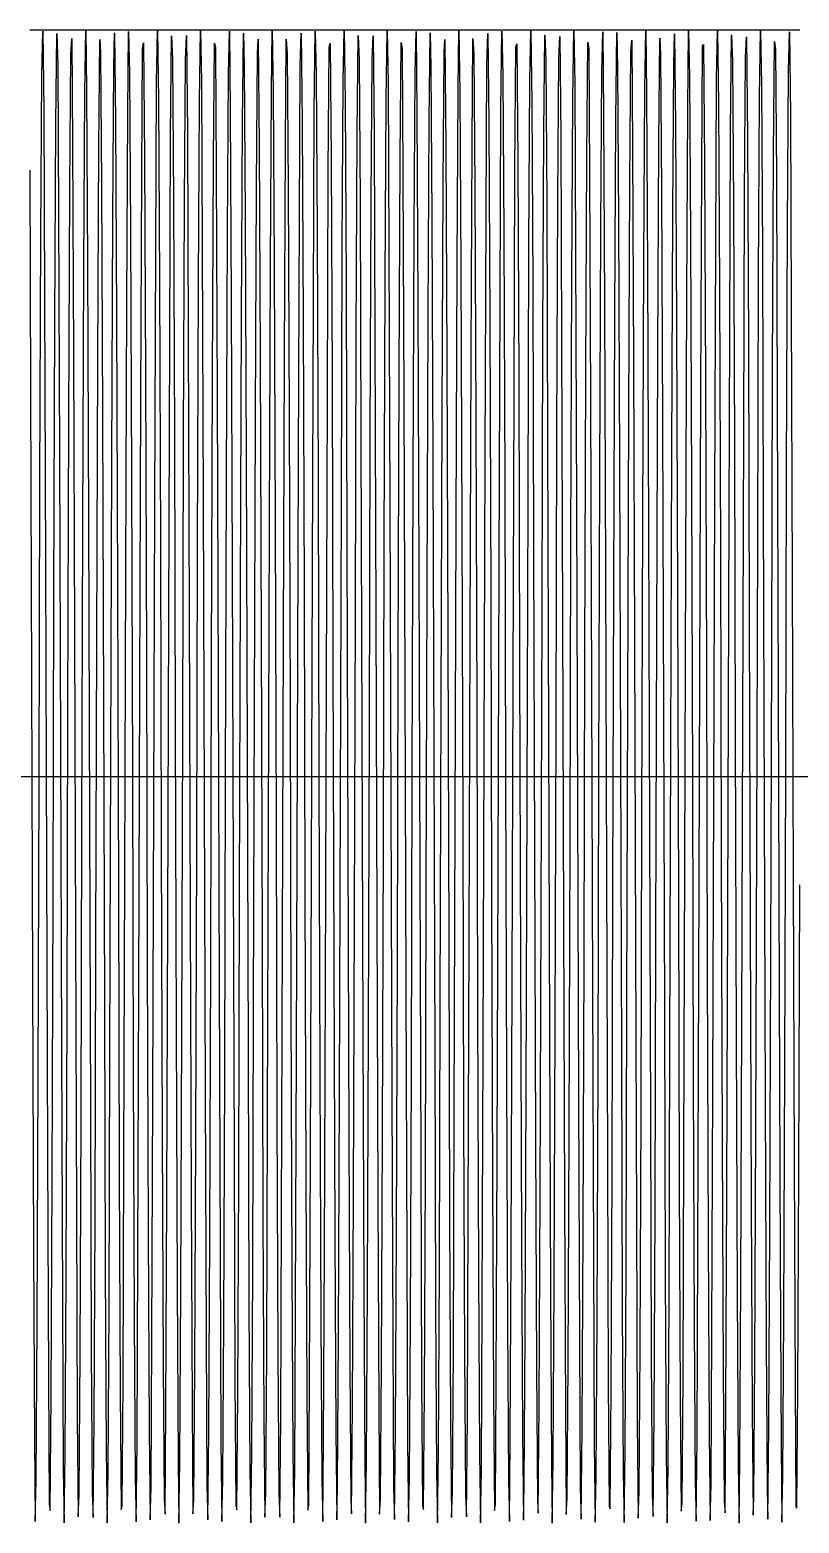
# Model space of a CAD drawing. Header units: metres. Extents: x 5 to 509, y -1 to 159.
# Drawn here: x 138.59 to 146.84, y 121 to 137 of the extents above; entities that cross this region are included whole.
import ezdxf

# ---------------------------------------------------------------- set-up
doc = ezdxf.new("R2010")
doc.units = ezdxf.units.M
doc.linetypes.add('DASHED', pattern=[0.6, 0.35, -0.25])
doc.layers.add('BASE', color=8, linetype='Continuous')
doc.layers.add('WAVE', color=7, linetype='Continuous')

msp = doc.modelspace()

# ---------------------------------------------------------------- linework, layer by layer
at = {"layer": 'BASE'}
msp.add_line((29, 129), (501, 129), dxfattribs=at)
at = {"layer": 'WAVE', "linetype": 'DASHED'}
msp.add_lwpolyline([(138.592, 137), (138.602, 137), (138.612, 137), (138.622, 137), (138.632, 137), (138.642, 137), (138.652, 137), (138.662, 137), (138.672, 137), (138.682, 137), (138.692, 137), (138.702, 137), (138.712, 137), (138.722, 137), (138.732, 137), (138.742, 137), (138.752, 137), (138.762, 137), (138.772, 137), (138.782, 137), (138.792, 137), (138.802, 137), (138.812, 137), (138.822, 137), (138.832, 137), (138.842, 137), (138.852, 137), (138.862, 137), (138.872, 137), (138.882, 137), (138.892, 137), (138.902, 137), (138.912, 137), (138.922, 137), (138.932, 137), (138.942, 137), (138.952, 137), (138.962, 137), (138.972, 137), (138.982, 137), (138.992, 137), (139.002, 137), (139.012, 137), (139.022, 137), (139.032, 137), (139.042, 137), (139.052, 137), (139.062, 137), (139.072, 137), (139.082, 137), (139.092, 137), (139.102, 137), (139.112, 137), (139.122, 137), (139.132, 137), (139.142, 137), (139.152, 137), (139.162, 137), (139.172, 137), (139.182, 137), (139.192, 137), (139.202, 137), (139.212, 137), (139.222, 137), (139.232, 137), (139.242, 137), (139.252, 137), (139.262, 137), (139.272, 137), (139.282, 137), (139.292, 137), (139.302, 137), (139.312, 137), (139.322, 137), (139.332, 137), (139.342, 137), (139.352, 137), (139.362, 137), (139.372, 137), (139.382, 137), (139.392, 137), (139.402, 137), (139.412, 137), (139.422, 137), (139.432, 137), (139.442, 137), (139.452, 137), (139.462, 137), (139.472, 137), (139.482, 137), (139.492, 137), (139.502, 137), (139.512, 137), (139.522, 137), (139.532, 137), (139.542, 137), (139.552, 137), (139.562, 137), (139.572, 137), (139.582, 137), (139.592, 137), (139.602, 137), (139.612, 137), (139.622, 137), (139.632, 137), (139.642, 137), (139.652, 137), (139.662, 137), (139.672, 137), (139.682, 137), (139.692, 137), (139.702, 137), (139.712, 137), (139.722, 137), (139.732, 137), (139.742, 137), (139.752, 137), (139.762, 137), (139.772, 137), (139.782, 137), (139.792, 137), (139.802, 137), (139.812, 137), (139.822, 137), (139.832, 137), (139.842, 137), (139.852, 137), (139.862, 137), (139.872, 137), (139.882, 137), (139.892, 137), (139.902, 137), (139.912, 137), (139.922, 137), (139.932, 137), (139.942, 137), (139.952, 137), (139.962, 137), (139.972, 137), (139.982, 137), (139.992, 137), (140.002, 137), (140.012, 137), (140.022, 137), (140.032, 137), (140.042, 137), (140.052, 137), (140.062, 137), (140.072, 137), (140.082, 137), (140.092, 137), (140.102, 137), (140.112, 137), (140.122, 137), (140.132, 137), (140.142, 137), (140.152, 137), (140.162, 137), (140.172, 137), (140.182, 137), (140.192, 137), (140.202, 137), (140.212, 137), (140.222, 137), (140.232, 137), (140.242, 137), (140.252, 137), (140.262, 137), (140.272, 137), (140.282, 137), (140.292, 137), (140.302, 137), (140.312, 137), (140.322, 137), (140.332, 137), (140.342, 137), (140.352, 137), (140.362, 137), (140.372, 137), (140.382, 137), (140.392, 137), (140.402, 137), (140.412, 137), (140.422, 137), (140.432, 137), (140.442, 137), (140.452, 137), (140.462, 137), (140.472, 137), (140.482, 137), (140.492, 137), (140.502, 137), (140.512, 137), (140.522, 137), (140.532, 137), (140.542, 137), (140.552, 137), (140.562, 137), (140.572, 137), (140.582, 137), (140.592, 137), (140.602, 137), (140.612, 137), (140.622, 137), (140.632, 137), (140.642, 137), (140.652, 137), (140.662, 137), (140.672, 137), (140.682, 137), (140.692, 137), (140.702, 137), (140.712, 137), (140.722, 137), (140.732, 137), (140.742, 137), (140.752, 137), (140.762, 137), (140.772, 137), (140.782, 137), (140.792, 137), (140.802, 137), (140.812, 137), (140.822, 137), (140.832, 137), (140.842, 137), (140.852, 137), (140.862, 137), (140.872, 137), (140.882, 137), (140.892, 137), (140.902, 137), (140.912, 137), (140.922, 137), (140.932, 137), (140.942, 137), (140.952, 137), (140.962, 137), (140.972, 137), (140.982, 137), (140.992, 137), (141.002, 137), (141.012, 137), (141.022, 137), (141.032, 137), (141.042, 137), (141.052, 137), (141.062, 137), (141.072, 137), (141.082, 137), (141.092, 137), (141.102, 137), (141.112, 137), (141.122, 137), (141.132, 137), (141.142, 137), (141.152, 137), (141.162, 137), (141.172, 137), (141.182, 137), (141.192, 137), (141.202, 137), (141.212, 137), (141.222, 137), (141.232, 137), (141.242, 137), (141.252, 137), (141.262, 137), (141.272, 137), (141.282, 137), (141.292, 137), (141.302, 137), (141.312, 137), (141.322, 137), (141.332, 137), (141.342, 137), (141.352, 137), (141.362, 137), (141.372, 137), (141.382, 137), (141.392, 137), (141.402, 137), (141.412, 137), (141.422, 137), (141.432, 137), (141.442, 137), (141.452, 137), (141.462, 137), (141.472, 137), (141.482, 137), (141.492, 137), (141.502, 137), (141.512, 137), (141.522, 137), (141.532, 137), (141.542, 137), (141.552, 137), (141.562, 137), (141.572, 137), (141.582, 137), (141.592, 137), (141.602, 137), (141.612, 137), (141.622, 137), (141.632, 137), (141.642, 137), (141.652, 137), (141.662, 137), (141.672, 137), (141.682, 137), (141.692, 137), (141.702, 137), (141.712, 137), (141.722, 137), (141.732, 137), (141.742, 137), (141.752, 137), (141.762, 137), (141.772, 137), (141.782, 137), (141.792, 137), (141.802, 137), (141.812, 137), (141.822, 137), (141.832, 137), (141.842, 137), (141.852, 137), (141.862, 137), (141.872, 137), (141.882, 137), (141.892, 137), (141.902, 137), (141.912, 137), (141.922, 137), (141.932, 137), (141.942, 137), (141.952, 137), (141.962, 137), (141.972, 137), (141.982, 137), (141.992, 137), (142.002, 137), (142.012, 137), (142.022, 137), (142.032, 137), (142.042, 137), (142.052, 137), (142.062, 137), (142.072, 137), (142.082, 137), (142.092, 137), (142.102, 137), (142.112, 137), (142.122, 137), (142.132, 137), (142.142, 137), (142.152, 137), (142.162, 137), (142.172, 137), (142.182, 137), (142.192, 137), (142.202, 137), (142.212, 137), (142.222, 137), (142.232, 137), (142.242, 137), (142.252, 137), (142.262, 137), (142.272, 137), (142.282, 137), (142.292, 137), (142.302, 137), (142.312, 137), (142.322, 137), (142.332, 137), (142.342, 137), (142.352, 137), (142.362, 137), (142.372, 137), (142.382, 137), (142.392, 137), (142.402, 137), (142.412, 137), (142.422, 137), (142.432, 137), (142.442, 137), (142.452, 137), (142.462, 137), (142.472, 137), (142.482, 137), (142.492, 137), (142.502, 137), (142.512, 137), (142.522, 137), (142.532, 137), (142.542, 137), (142.552, 137), (142.562, 137), (142.572, 137), (142.582, 137), (142.592, 137), (142.602, 137), (142.612, 137), (142.622, 137), (142.632, 137), (142.642, 137), (142.652, 137), (142.662, 137), (142.672, 137), (142.682, 137), (142.692, 137), (142.702, 137), (142.712, 137), (142.722, 137), (142.732, 137), (142.742, 137), (142.752, 137), (142.762, 137), (142.772, 137), (142.782, 137), (142.792, 137), (142.802, 137), (142.812, 137), (142.822, 137), (142.832, 137), (142.842, 137), (142.852, 137), (142.862, 137), (142.872, 137), (142.882, 137), (142.892, 137), (142.902, 137), (142.912, 137), (142.922, 137), (142.932, 137), (142.942, 137), (142.952, 137), (142.962, 137), (142.972, 137), (142.982, 137), (142.992, 137), (143.002, 137), (143.012, 137), (143.022, 137), (143.032, 137), (143.042, 137), (143.052, 137), (143.062, 137), (143.072, 137), (143.082, 137), (143.092, 137), (143.102, 137), (143.112, 137), (143.122, 137), (143.132, 137), (143.142, 137), (143.152, 137), (143.162, 137), (143.172, 137), (143.182, 137), (143.192, 137), (143.202, 137), (143.212, 137), (143.222, 137), (143.232, 137), (143.242, 137), (143.252, 137), (143.262, 137), (143.272, 137), (143.282, 137), (143.292, 137), (143.302, 137), (143.312, 137), (143.322, 137), (143.332, 137), (143.342, 137), (143.352, 137), (143.362, 137), (143.372, 137), (143.382, 137), (143.392, 137), (143.402, 137), (143.412, 137), (143.422, 137), (143.432, 137), (143.442, 137), (143.452, 137), (143.462, 137), (143.472, 137), (143.482, 137), (143.492, 137), (143.502, 137), (143.512, 137), (143.522, 137), (143.532, 137), (143.542, 137), (143.552, 137), (143.562, 137), (143.572, 137), (143.582, 137), (143.592, 137), (143.602, 137), (143.612, 137), (143.622, 137), (143.632, 137), (143.642, 137), (143.652, 137), (143.662, 137), (143.672, 137), (143.682, 137), (143.692, 137), (143.702, 137), (143.712, 137), (143.722, 137), (143.732, 137), (143.742, 137), (143.752, 137), (143.762, 137), (143.772, 137), (143.782, 137), (143.792, 137), (143.802, 137), (143.812, 137), (143.822, 137), (143.832, 137), (143.842, 137), (143.852, 137), (143.862, 137), (143.872, 137), (143.882, 137), (143.892, 137), (143.902, 137), (143.912, 137), (143.922, 137), (143.932, 137), (143.942, 137), (143.952, 137), (143.962, 137), (143.972, 137), (143.982, 137), (143.992, 137), (144.002, 137), (144.012, 137), (144.022, 137), (144.032, 137), (144.042, 137), (144.052, 137), (144.062, 137), (144.072, 137), (144.082, 137), (144.092, 137), (144.102, 137), (144.112, 137), (144.122, 137), (144.132, 137), (144.142, 137), (144.152, 137), (144.162, 137), (144.172, 137), (144.182, 137), (144.192, 137), (144.202, 137), (144.212, 137), (144.222, 137), (144.232, 137), (144.242, 137), (144.252, 137), (144.262, 137), (144.272, 137), (144.282, 137), (144.292, 137), (144.302, 137), (144.312, 137), (144.322, 137), (144.332, 137), (144.342, 137), (144.352, 137), (144.362, 137), (144.372, 137), (144.382, 137), (144.392, 137), (144.402, 137), (144.412, 137), (144.422, 137), (144.432, 137), (144.442, 137), (144.452, 137), (144.462, 137), (144.472, 137), (144.482, 137), (144.492, 137), (144.502, 137), (144.512, 137), (144.522, 137), (144.532, 137), (144.542, 137), (144.552, 137), (144.562, 137), (144.572, 137), (144.582, 137), (144.592, 137), (144.602, 137), (144.612, 137), (144.622, 137), (144.632, 137), (144.642, 137), (144.652, 137), (144.662, 137), (144.672, 137), (144.682, 137), (144.692, 137), (144.702, 137), (144.712, 137), (144.722, 137), (144.732, 137), (144.742, 137), (144.752, 137), (144.762, 137), (144.772, 137), (144.782, 137), (144.792, 137), (144.802, 137), (144.812, 137), (144.822, 137), (144.832, 137), (144.842, 137), (144.852, 137), (144.862, 137), (144.872, 137), (144.882, 137), (144.892, 137), (144.902, 137), (144.912, 137), (144.922, 137), (144.932, 137), (144.942, 137), (144.952, 137), (144.962, 137), (144.972, 137), (144.982, 137), (144.992, 137), (145.003, 137), (145.013, 137), (145.023, 137), (145.033, 137), (145.043, 137), (145.053, 137), (145.063, 137), (145.073, 137), (145.083, 137), (145.093, 137), (145.103, 137), (145.113, 137), (145.123, 137), (145.133, 137), (145.143, 137), (145.153, 137), (145.163, 137), (145.173, 137), (145.183, 137), (145.193, 137), (145.203, 137), (145.213, 137), (145.223, 137), (145.233, 137), (145.243, 137), (145.253, 137), (145.263, 137), (145.273, 137), (145.283, 137), (145.293, 137), (145.303, 137), (145.313, 137), (145.323, 137), (145.333, 137), (145.343, 137), (145.353, 137), (145.363, 137), (145.373, 137), (145.383, 137), (145.393, 137), (145.403, 137), (145.413, 137), (145.423, 137), (145.433, 137), (145.443, 137), (145.453, 137), (145.463, 137), (145.473, 137), (145.483, 137), (145.493, 137), (145.503, 137), (145.513, 137), (145.523, 137), (145.533, 137), (145.543, 137), (145.553, 137), (145.563, 137), (145.573, 137), (145.583, 137), (145.593, 137), (145.603, 137), (145.613, 137), (145.623, 137), (145.633, 137), (145.643, 137), (145.653, 137), (145.663, 137), (145.673, 137), (145.683, 137), (145.693, 137), (145.703, 137), (145.713, 137), (145.723, 137), (145.733, 137), (145.743, 137), (145.753, 137), (145.763, 137), (145.773, 137), (145.783, 137), (145.793, 137), (145.803, 137), (145.813, 137), (145.823, 137), (145.833, 137), (145.843, 137), (145.853, 137), (145.863, 137), (145.873, 137), (145.883, 137), (145.893, 137), (145.903, 137), (145.913, 137), (145.923, 137), (145.933, 137), (145.943, 137), (145.953, 137), (145.963, 137), (145.973, 137), (145.983, 137), (145.993, 137), (146.003, 137), (146.013, 137), (146.023, 137), (146.033, 137), (146.043, 137), (146.053, 137), (146.063, 137), (146.073, 137), (146.083, 137), (146.093, 137), (146.103, 137), (146.113, 137), (146.123, 137), (146.133, 137), (146.143, 137), (146.153, 137), (146.163, 137), (146.173, 137), (146.183, 137), (146.193, 137), (146.203, 137), (146.213, 137), (146.223, 137), (146.233, 137), (146.243, 137), (146.253, 137), (146.263, 137), (146.273, 137), (146.283, 137), (146.293, 137), (146.303, 137), (146.313, 137), (146.323, 137), (146.333, 137), (146.343, 137), (146.353, 137), (146.363, 137), (146.373, 137), (146.383, 137), (146.393, 137), (146.403, 137), (146.413, 137), (146.423, 137), (146.433, 137), (146.443, 137), (146.453, 137), (146.463, 137), (146.473, 137), (146.483, 137), (146.493, 137), (146.503, 137), (146.513, 137), (146.523, 137), (146.533, 137), (146.543, 137), (146.553, 137), (146.563, 137), (146.573, 137), (146.583, 137), (146.593, 137), (146.603, 137), (146.613, 137), (146.623, 137), (146.633, 137), (146.643, 137), (146.653, 137), (146.663, 137), (146.673, 137), (146.683, 137), (146.693, 137), (146.703, 137), (146.713, 137), (146.723, 137), (146.733, 137), (146.743, 137), (146.753, 137), (146.763, 137), (146.773, 137), (146.783, 137), (146.793, 137), (146.803, 137), (146.813, 137), (146.823, 137), (146.833, 137), (146.843, 137)], dxfattribs=at)
at = {"layer": 'WAVE'}
msp.add_lwpolyline([(138.592, 135.497), (138.602, 133.108), (138.612, 130.044), (138.622, 126.808), (138.632, 123.932), (138.642, 121.891), (138.652, 121.018), (138.662, 121.459), (138.672, 123.141), (138.682, 125.786), (138.692, 128.96), (138.702, 132.14), (138.712, 134.804), (138.722, 136.513), (138.732, 136.987), (138.742, 136.146), (138.752, 134.13), (138.762, 131.269), (138.772, 128.036), (138.782, 124.961), (138.792, 122.551), (138.802, 121.201), (138.812, 121.135), (138.822, 122.362), (138.832, 124.681), (138.842, 127.711), (138.852, 130.953), (138.862, 133.874), (138.872, 135.992), (138.882, 136.961), (138.892, 136.62), (138.902, 135.025), (138.912, 132.439), (138.922, 129.288), (138.932, 126.089), (138.942, 123.369), (138.952, 121.575), (138.962, 121.003), (138.972, 121.746), (138.982, 123.683), (138.992, 126.494), (139.002, 129.718), (139.012, 132.823), (139.022, 135.3), (139.032, 136.74), (139.042, 136.907), (139.052, 135.773), (139.062, 133.525), (139.072, 130.532), (139.082, 127.288), (139.092, 124.325), (139.102, 122.131), (139.112, 121.067), (139.122, 121.308), (139.132, 122.815), (139.142, 125.339), (139.152, 128.465), (139.162, 131.679), (139.172, 134.453), (139.182, 136.329), (139.192, 137), (139.202, 136.355), (139.212, 134.499), (139.222, 131.74), (139.232, 128.529), (139.242, 125.396), (139.252, 122.856), (139.262, 121.326), (139.272, 121.059), (139.282, 122.099), (139.292, 124.273), (139.302, 127.225), (139.312, 130.469), (139.322, 133.472), (139.332, 135.739), (139.342, 136.897), (139.352, 136.756), (139.362, 135.339), (139.372, 132.88), (139.382, 129.782), (139.392, 126.555), (139.402, 123.731), (139.412, 121.774), (139.422, 121.005), (139.432, 121.551), (139.442, 123.323), (139.452, 126.029), (139.462, 129.224), (139.472, 132.381), (139.482, 134.983), (139.492, 136.6), (139.502, 136.967), (139.512, 136.023), (139.522, 133.924), (139.532, 131.015), (139.542, 127.775), (139.552, 124.735), (139.562, 122.398), (139.572, 121.147), (139.582, 121.187), (139.592, 122.513), (139.602, 124.906), (139.612, 127.972), (139.622, 131.208), (139.632, 134.08), (139.642, 136.117), (139.652, 136.983), (139.662, 136.535), (139.672, 134.848), (139.682, 132.199), (139.692, 129.024), (139.702, 125.845), (139.712, 123.184), (139.722, 121.481), (139.732, 121.014), (139.742, 121.862), (139.752, 123.883), (139.762, 126.746), (139.772, 129.98), (139.782, 133.053), (139.792, 135.459), (139.802, 136.802), (139.812, 136.862), (139.822, 135.629), (139.832, 133.305), (139.842, 130.273), (139.852, 127.031), (139.862, 124.113), (139.872, 122), (139.882, 121.037), (139.892, 121.385), (139.902, 122.986), (139.912, 125.575), (139.922, 128.729), (139.932, 131.926), (139.942, 134.643), (139.952, 136.431), (139.962, 136.997), (139.972, 136.247), (139.982, 134.305), (139.992, 131.49), (140.002, 128.266), (140.012, 125.162), (140.022, 122.69), (140.032, 121.256), (140.042, 121.096), (140.052, 122.236), (140.062, 124.489), (140.072, 127.484), (140.082, 130.728), (140.092, 133.688), (140.102, 135.877), (140.112, 136.935), (140.122, 136.687), (140.132, 135.175), (140.142, 132.647), (140.152, 129.519), (140.162, 126.305), (140.172, 123.535), (140.182, 121.664), (140.192, 121), (140.202, 121.652), (140.212, 123.512), (140.222, 126.276), (140.232, 129.487), (140.242, 132.619), (140.252, 135.155), (140.262, 136.678), (140.272, 136.939), (140.282, 135.893), (140.292, 133.714), (140.302, 130.759), (140.312, 127.514), (140.322, 124.515), (140.332, 122.253), (140.342, 121.101), (140.352, 121.248), (140.362, 122.671), (140.372, 125.135), (140.382, 128.235), (140.392, 131.46), (140.402, 134.281), (140.412, 136.233), (140.422, 136.996), (140.432, 136.443), (140.442, 134.665), (140.452, 131.956), (140.462, 128.76), (140.472, 125.604), (140.482, 123.006), (140.492, 121.395), (140.502, 121.035), (140.512, 121.985), (140.522, 124.089), (140.532, 127.001), (140.542, 130.242), (140.552, 133.278), (140.562, 135.611), (140.572, 136.857), (140.582, 136.809), (140.592, 135.478), (140.602, 133.08), (140.612, 130.011), (140.622, 126.776), (140.632, 123.907), (140.642, 121.876), (140.652, 121.016), (140.662, 121.47), (140.672, 123.163), (140.682, 125.816), (140.692, 128.992), (140.702, 132.17), (140.712, 134.827), (140.722, 136.525), (140.732, 136.985), (140.742, 136.131), (140.752, 134.104), (140.762, 131.238), (140.772, 128.004), (140.782, 124.933), (140.792, 122.531), (140.802, 121.194), (140.812, 121.141), (140.822, 122.38), (140.832, 124.709), (140.842, 127.743), (140.852, 130.985), (140.862, 133.899), (140.872, 136.008), (140.882, 136.964), (140.892, 136.61), (140.902, 135.004), (140.912, 132.41), (140.922, 129.255), (140.932, 126.058), (140.942, 123.346), (140.952, 121.563), (140.962, 121.004), (140.972, 121.76), (140.982, 123.707), (140.992, 126.525), (141.002, 129.75), (141.012, 132.852), (141.022, 135.32), (141.032, 136.748), (141.042, 136.902), (141.052, 135.756), (141.062, 133.498), (141.072, 130.5), (141.082, 127.256), (141.092, 124.299), (141.102, 122.114), (141.112, 121.063), (141.122, 121.318), (141.132, 122.836), (141.142, 125.368), (141.152, 128.498), (141.162, 131.71), (141.172, 134.477), (141.182, 136.342), (141.192, 137), (141.202, 136.342), (141.212, 134.476), (141.222, 131.709), (141.232, 128.496), (141.242, 125.367), (141.252, 122.835), (141.262, 121.317), (141.272, 121.063), (141.282, 122.115), (141.292, 124.3), (141.302, 127.257), (141.312, 130.502), (141.322, 133.499), (141.332, 135.756), (141.342, 136.902), (141.352, 136.748), (141.362, 135.319), (141.372, 132.851), (141.382, 129.749), (141.392, 126.524), (141.402, 123.706), (141.412, 121.76), (141.422, 121.004), (141.432, 121.563), (141.442, 123.346), (141.452, 126.06), (141.462, 129.256), (141.472, 132.411), (141.482, 135.004), (141.492, 136.61), (141.502, 136.964), (141.512, 136.008), (141.522, 133.898), (141.532, 130.984), (141.542, 127.742), (141.552, 124.708), (141.562, 122.38), (141.572, 121.14), (141.582, 121.194), (141.592, 122.532), (141.602, 124.934), (141.612, 128.005), (141.622, 131.239), (141.632, 134.105), (141.642, 136.132), (141.652, 136.985), (141.662, 136.524), (141.672, 134.826), (141.682, 132.169), (141.692, 128.991), (141.702, 125.815), (141.712, 123.162), (141.722, 121.47), (141.732, 121.016), (141.742, 121.876), (141.752, 123.908), (141.762, 126.778), (141.772, 130.013), (141.782, 133.081), (141.792, 135.478), (141.802, 136.81), (141.812, 136.856), (141.822, 135.611), (141.832, 133.277), (141.842, 130.24), (141.852, 126.999), (141.862, 124.088), (141.872, 121.984), (141.882, 121.034), (141.892, 121.395), (141.902, 123.007), (141.912, 125.605), (141.922, 128.761), (141.932, 131.957), (141.942, 134.666), (141.952, 136.443), (141.962, 136.996), (141.972, 136.233), (141.982, 134.28), (141.992, 131.459), (142.002, 128.233), (142.012, 125.134), (142.022, 122.67), (142.032, 121.248), (142.042, 121.101), (142.052, 122.253), (142.062, 124.516), (142.072, 127.516), (142.082, 130.76), (142.092, 133.715), (142.102, 135.894), (142.112, 136.939), (142.122, 136.678), (142.132, 135.154), (142.142, 132.618), (142.152, 129.486), (142.162, 126.275), (142.172, 123.512), (142.182, 121.651), (142.192, 121), (142.202, 121.665), (142.212, 123.536), (142.222, 126.307), (142.232, 129.52), (142.242, 132.648), (142.252, 135.176), (142.262, 136.687), (142.272, 136.935), (142.282, 135.877), (142.292, 133.687), (142.302, 130.727), (142.312, 127.482), (142.322, 124.488), (142.332, 122.235), (142.342, 121.095), (142.352, 121.256), (142.362, 122.691), (142.372, 125.163), (142.382, 128.267), (142.392, 131.491), (142.402, 134.306), (142.412, 136.247), (142.422, 136.997), (142.432, 136.43), (142.442, 134.642), (142.452, 131.925), (142.462, 128.727), (142.472, 125.574), (142.482, 122.985), (142.492, 121.385), (142.502, 121.038), (142.512, 122), (142.522, 124.114), (142.532, 127.032), (142.542, 130.274), (142.552, 133.306), (142.562, 135.63), (142.572, 136.863), (142.582, 136.802), (142.592, 135.458), (142.602, 133.052), (142.612, 129.979), (142.622, 126.745), (142.632, 123.882), (142.642, 121.861), (142.652, 121.014), (142.662, 121.481), (142.672, 123.185), (142.682, 125.846), (142.692, 129.025), (142.702, 132.2), (142.712, 134.849), (142.722, 136.536), (142.732, 136.983), (142.742, 136.116), (142.752, 134.079), (142.762, 131.207), (142.772, 127.971), (142.782, 124.905), (142.792, 122.512), (142.802, 121.187), (142.812, 121.147), (142.822, 122.399), (142.832, 124.737), (142.842, 127.776), (142.852, 131.016), (142.862, 133.925), (142.872, 136.024), (142.882, 136.967), (142.892, 136.6), (142.902, 134.982), (142.912, 132.38), (142.922, 129.222), (142.932, 126.028), (142.942, 123.323), (142.952, 121.551), (142.962, 121.005), (142.972, 121.774), (142.982, 123.732), (142.992, 126.556), (143.002, 129.783), (143.012, 132.881), (143.022, 135.34), (143.032, 136.756), (143.042, 136.897), (143.052, 135.738), (143.062, 133.471), (143.072, 130.468), (143.082, 127.224), (143.092, 124.272), (143.102, 122.098), (143.112, 121.059), (143.122, 121.327), (143.132, 122.857), (143.142, 125.397), (143.152, 128.53), (143.162, 131.741), (143.172, 134.5), (143.182, 136.355), (143.192, 137), (143.202, 136.329), (143.212, 134.452), (143.222, 131.678), (143.232, 128.464), (143.242, 125.338), (143.252, 122.814), (143.262, 121.308), (143.272, 121.067), (143.282, 122.132), (143.292, 124.326), (143.302, 127.289), (143.312, 130.534), (143.322, 133.526), (143.332, 135.774), (143.342, 136.907), (143.352, 136.74), (143.362, 135.299), (143.372, 132.822), (143.382, 129.717), (143.392, 126.493), (143.402, 123.682), (143.412, 121.746), (143.422, 121.003), (143.432, 121.576), (143.442, 123.37), (143.452, 126.09), (143.462, 129.289), (143.472, 132.44), (143.482, 135.026), (143.492, 136.62), (143.502, 136.961), (143.512, 135.992), (143.522, 133.873), (143.532, 130.952), (143.542, 127.71), (143.552, 124.68), (143.562, 122.361), (143.572, 121.134), (143.582, 121.201), (143.592, 122.551), (143.602, 124.962), (143.612, 128.037), (143.622, 131.271), (143.632, 134.131), (143.642, 136.146), (143.652, 136.987), (143.662, 136.513), (143.672, 134.804), (143.682, 132.139), (143.692, 128.959), (143.702, 125.785), (143.712, 123.14), (143.722, 121.459), (143.732, 121.019), (143.742, 121.891), (143.752, 123.933), (143.762, 126.809), (143.772, 130.045), (143.782, 133.109), (143.792, 135.497), (143.802, 136.817), (143.812, 136.85), (143.822, 135.592), (143.832, 133.25), (143.842, 130.208), (143.852, 126.968), (143.862, 124.062), (143.872, 121.968), (143.882, 121.031), (143.892, 121.405), (143.902, 123.029), (143.912, 125.635), (143.922, 128.794), (143.932, 131.987), (143.942, 134.689), (143.952, 136.455), (143.962, 136.994), (143.972, 136.219), (143.982, 134.256), (143.992, 131.428), (144.002, 128.201), (144.012, 125.105), (144.022, 122.65), (144.032, 121.24), (144.042, 121.106), (144.052, 122.271), (144.062, 124.543), (144.072, 127.548), (144.082, 130.792), (144.092, 133.741), (144.102, 135.91), (144.112, 136.943), (144.122, 136.669), (144.132, 135.133), (144.142, 132.588), (144.152, 129.453), (144.162, 126.244), (144.172, 123.488), (144.182, 121.638), (144.192, 121), (144.202, 121.678), (144.212, 123.56), (144.222, 126.337), (144.232, 129.553), (144.242, 132.677), (144.252, 135.196), (144.262, 136.696), (144.272, 136.93), (144.282, 135.86), (144.292, 133.661), (144.302, 130.695), (144.312, 127.45), (144.322, 124.461), (144.332, 122.218), (144.342, 121.091), (144.352, 121.264), (144.362, 122.711), (144.372, 125.192), (144.382, 128.3), (144.392, 131.522), (144.402, 134.33), (144.412, 136.261), (144.422, 136.998), (144.432, 136.418), (144.442, 134.619), (144.452, 131.895), (144.462, 128.695), (144.472, 125.545), (144.482, 122.963), (144.492, 121.375), (144.502, 121.041), (144.512, 122.016), (144.522, 124.14), (144.532, 127.064), (144.542, 130.306), (144.552, 133.333), (144.562, 135.648), (144.572, 136.869), (144.582, 136.795), (144.592, 135.439), (144.602, 133.024), (144.612, 129.947), (144.622, 126.714), (144.632, 123.857), (144.642, 121.846), (144.652, 121.012), (144.662, 121.493), (144.672, 123.208), (144.682, 125.876), (144.692, 129.058), (144.702, 132.23), (144.712, 134.871), (144.722, 136.547), (144.732, 136.98), (144.742, 136.101), (144.752, 134.054), (144.762, 131.175), (144.772, 127.939), (144.782, 124.877), (144.792, 122.493), (144.802, 121.18), (144.812, 121.153), (144.822, 122.417), (144.832, 124.764), (144.842, 127.808), (144.852, 131.048), (144.862, 133.951), (144.872, 136.04), (144.882, 136.97), (144.892, 136.589), (144.902, 134.96), (144.912, 132.351), (144.922, 129.19), (144.932, 125.998), (144.942, 123.3), (144.952, 121.539), (144.962, 121.006), (144.972, 121.788), (144.982, 123.757), (144.992, 126.588), (145.003, 129.815), (145.013, 132.909), (145.023, 135.36), (145.033, 136.764), (145.043, 136.891), (145.053, 135.72), (145.063, 133.444), (145.073, 130.436), (145.083, 127.192), (145.093, 124.246), (145.103, 122.081), (145.113, 121.055), (145.123, 121.336), (145.133, 122.878), (145.143, 125.426), (145.153, 128.563), (145.163, 131.771), (145.173, 134.524), (145.183, 136.368), (145.193, 137), (145.203, 136.316), (145.213, 134.428), (145.223, 131.647), (145.233, 128.431), (145.243, 125.309), (145.253, 122.793), (145.263, 121.299), (145.273, 121.072), (145.283, 122.149), (145.293, 124.353), (145.303, 127.321), (145.313, 130.566), (145.323, 133.553), (145.333, 135.791), (145.343, 136.912), (145.353, 136.731), (145.363, 135.279), (145.373, 132.793), (145.383, 129.684), (145.393, 126.462), (145.403, 123.658), (145.413, 121.732), (145.423, 121.002), (145.433, 121.588), (145.443, 123.393), (145.453, 126.12), (145.463, 129.322), (145.473, 132.47), (145.483, 135.047), (145.493, 136.63), (145.503, 136.957), (145.513, 135.976), (145.523, 133.847), (145.533, 130.92), (145.543, 127.678), (145.553, 124.653), (145.563, 122.343), (145.573, 121.128), (145.583, 121.209), (145.593, 122.571), (145.603, 124.99), (145.613, 128.07), (145.623, 131.302), (145.633, 134.156), (145.643, 136.161), (145.653, 136.988), (145.663, 136.502), (145.673, 134.781), (145.683, 132.109), (145.693, 128.926), (145.703, 125.755), (145.713, 123.118), (145.723, 121.448), (145.733, 121.021), (145.743, 121.906), (145.753, 123.959), (145.763, 126.84), (145.773, 130.077), (145.783, 133.137), (145.793, 135.516), (145.803, 136.824), (145.813, 136.844), (145.823, 135.573), (145.833, 133.222), (145.843, 130.176), (145.853, 126.936), (145.863, 124.036), (145.873, 121.953), (145.883, 121.029), (145.893, 121.416), (145.903, 123.051), (145.913, 125.664), (145.923, 128.827), (145.933, 132.017), (145.943, 134.712), (145.953, 136.467), (145.963, 136.993), (145.973, 136.205), (145.983, 134.231), (145.993, 131.397), (146.003, 128.168), (146.013, 125.077), (146.023, 122.63), (146.033, 121.232), (146.043, 121.111), (146.053, 122.289), (146.063, 124.57), (146.073, 127.58), (146.083, 130.824), (146.093, 133.767), (146.103, 135.927), (146.113, 136.947), (146.123, 136.659), (146.133, 135.112), (146.143, 132.559), (146.153, 129.421), (146.163, 126.213), (146.173, 123.464), (146.183, 121.626), (146.193, 121), (146.203, 121.691), (146.213, 123.584), (146.223, 126.368), (146.233, 129.585), (146.243, 132.706), (146.253, 135.217), (146.263, 136.705), (146.273, 136.926), (146.283, 135.843), (146.293, 133.634), (146.303, 130.663), (146.313, 127.418), (146.323, 124.434), (146.333, 122.2), (146.343, 121.086), (146.353, 121.273), (146.363, 122.731), (146.373, 125.221), (146.383, 128.332), (146.393, 131.553), (146.403, 134.355), (146.413, 136.275), (146.423, 136.998), (146.433, 136.406), (146.443, 134.595), (146.453, 131.864), (146.463, 128.662), (146.473, 125.515), (146.483, 122.942), (146.493, 121.365), (146.503, 121.044), (146.513, 122.032), (146.523, 124.166), (146.533, 127.096), (146.543, 130.338), (146.553, 133.361), (146.563, 135.666), (146.573, 136.874), (146.583, 136.788), (146.593, 135.42), (146.603, 132.995), (146.613, 129.914), (146.623, 126.682), (146.633, 123.832), (146.643, 121.832), (146.653, 121.011), (146.663, 121.504), (146.673, 123.23), (146.683, 125.906), (146.693, 129.09), (146.703, 132.26), (146.713, 134.894), (146.723, 136.557), (146.733, 136.978), (146.743, 136.086), (146.753, 134.029), (146.763, 131.144), (146.773, 127.906), (146.783, 124.849), (146.793, 122.474), (146.803, 121.173), (146.813, 121.16), (146.823, 122.436), (146.833, 124.792), (146.843, 127.84)], dxfattribs=at)

doc.saveas('drawing.dxf')
